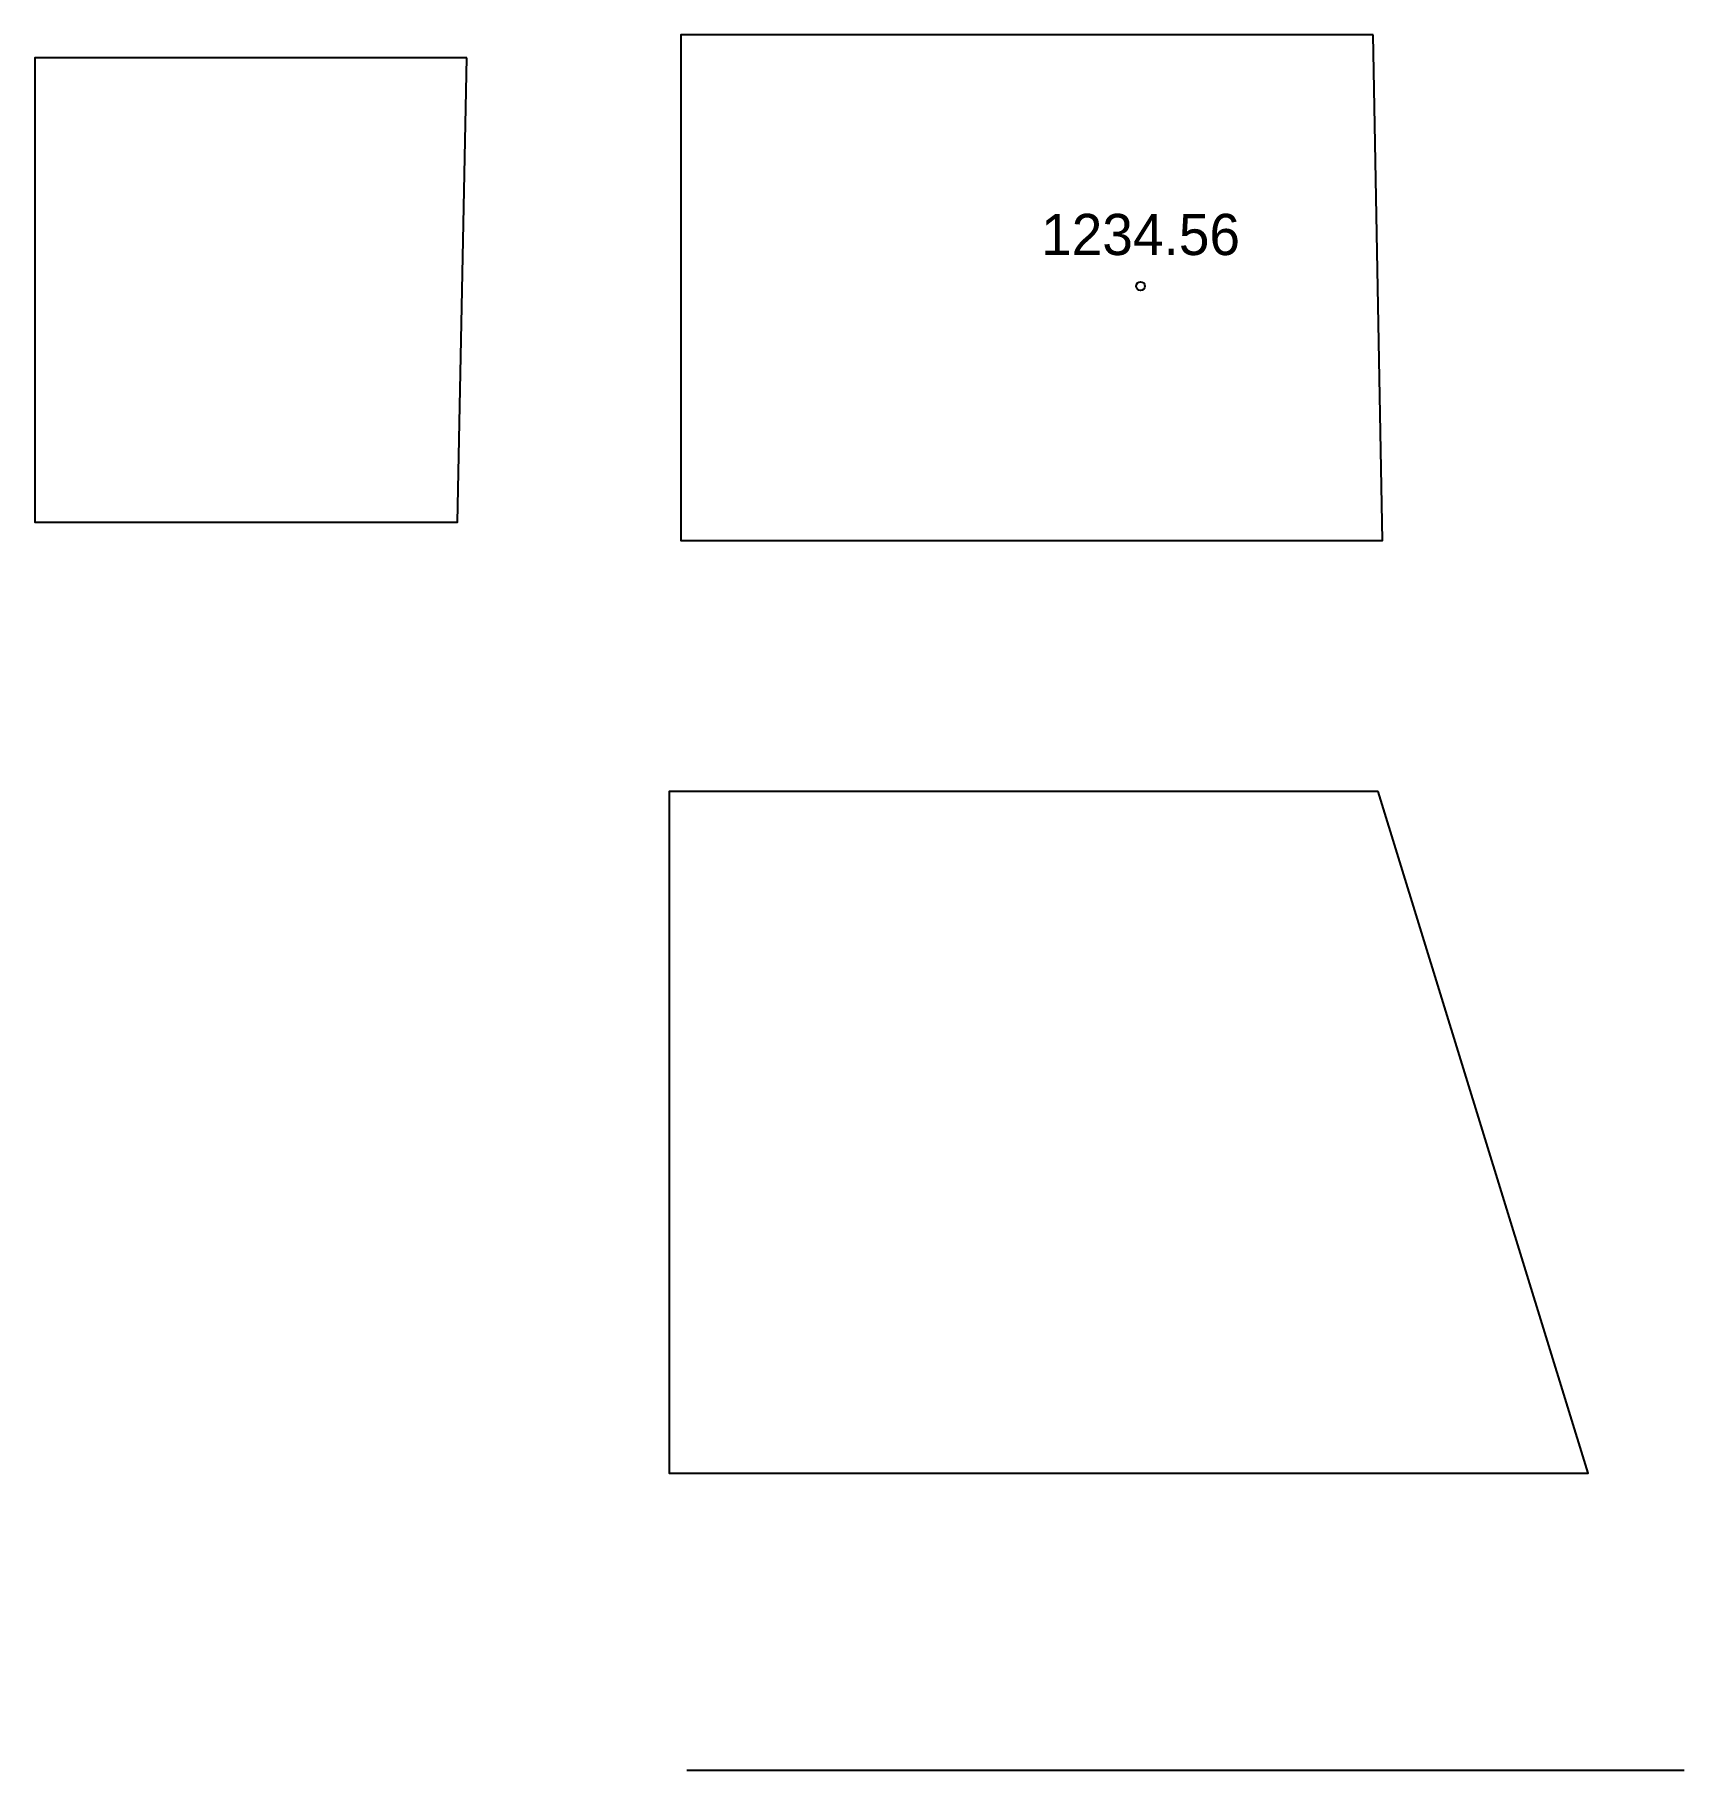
# Model space of a CAD drawing. Header units: metres. Extents: x 220314.6 to 220350.7, y 629977.8 to 630015.8.
import ezdxf
from ezdxf.enums import TextEntityAlignment as Align

# ---------------------------------------------------------------- set-up
doc = ezdxf.new("R2010")
doc.units = ezdxf.units.M
doc.header["$MEASUREMENT"] = 0
for name, color, linetype in [('BLOCK_POLY', 7, 'Continuous'), ('POLY', 6, 'Continuous'), ('POLYLINE', 5, 'Continuous')]:
    doc.layers.add(name, color=color, linetype=linetype)
doc.styles.add('1', font='frank.ttf')

# ---------------------------------------------------------------- blocks, each defined once
blk = doc.blocks.new('YONI')
at = {"layer": 'BLOCK_POLY'}
blk.add_circle((0, 0), 0.048, dxfattribs=at)
at = {"layer": 'BLOCK_POLY', "style": '1'}
blk.add_attdef('NUM', text='', height=0.45, dxfattribs=at).set_placement((0, 0.204), align=Align.BOTTOM_CENTER)
at = {"layer": 'BLOCK_POLY', "style": '1', "flags": 1}
for tag, p in [('HEB', (0, -0.308)), ('HEBENG', (0, -0.8)), ('ENG', (0, -1.342)), ('HEBNUM', (0, -1.895))]:
    blk.add_attdef(tag, text='', height=0.45, dxfattribs=at).set_placement(p, align=Align.BOTTOM_CENTER)

msp = doc.modelspace()

# ---------------------------------------------------------------- linework, layer by layer
at = {"layer": 'POLY'}
for points in [[(220343.859, 630015.769), (220328.716, 630015.769), (220328.716, 630004.707), (220344.062, 630004.707)], [(220324.042, 630015.262), (220314.59, 630015.262), (220314.59, 630005.113), (220323.838, 630005.113)]]:
    msp.add_lwpolyline(points, close=True, dxfattribs=at)
at = {"layer": 'POLYLINE'}
for points in [[(220343.965, 629999.218), (220328.467, 629999.218), (220328.467, 629984.315), (220348.557, 629984.315), (220343.965, 629999.218)], [(220328.85, 629977.818), (220350.662, 629977.818)]]:
    msp.add_lwpolyline(points, dxfattribs=at)

# ---------------------------------------------------------------- block references
at = {"layer": 'BLOCK_POLY', "xscale": 2, "yscale": 2, "zscale": 2}
msp.add_blockref('YONI', (220338.772, 630010.273), dxfattribs=at).add_auto_attribs({'NUM': '1234.56'})

doc.saveas('drawing.dxf')
